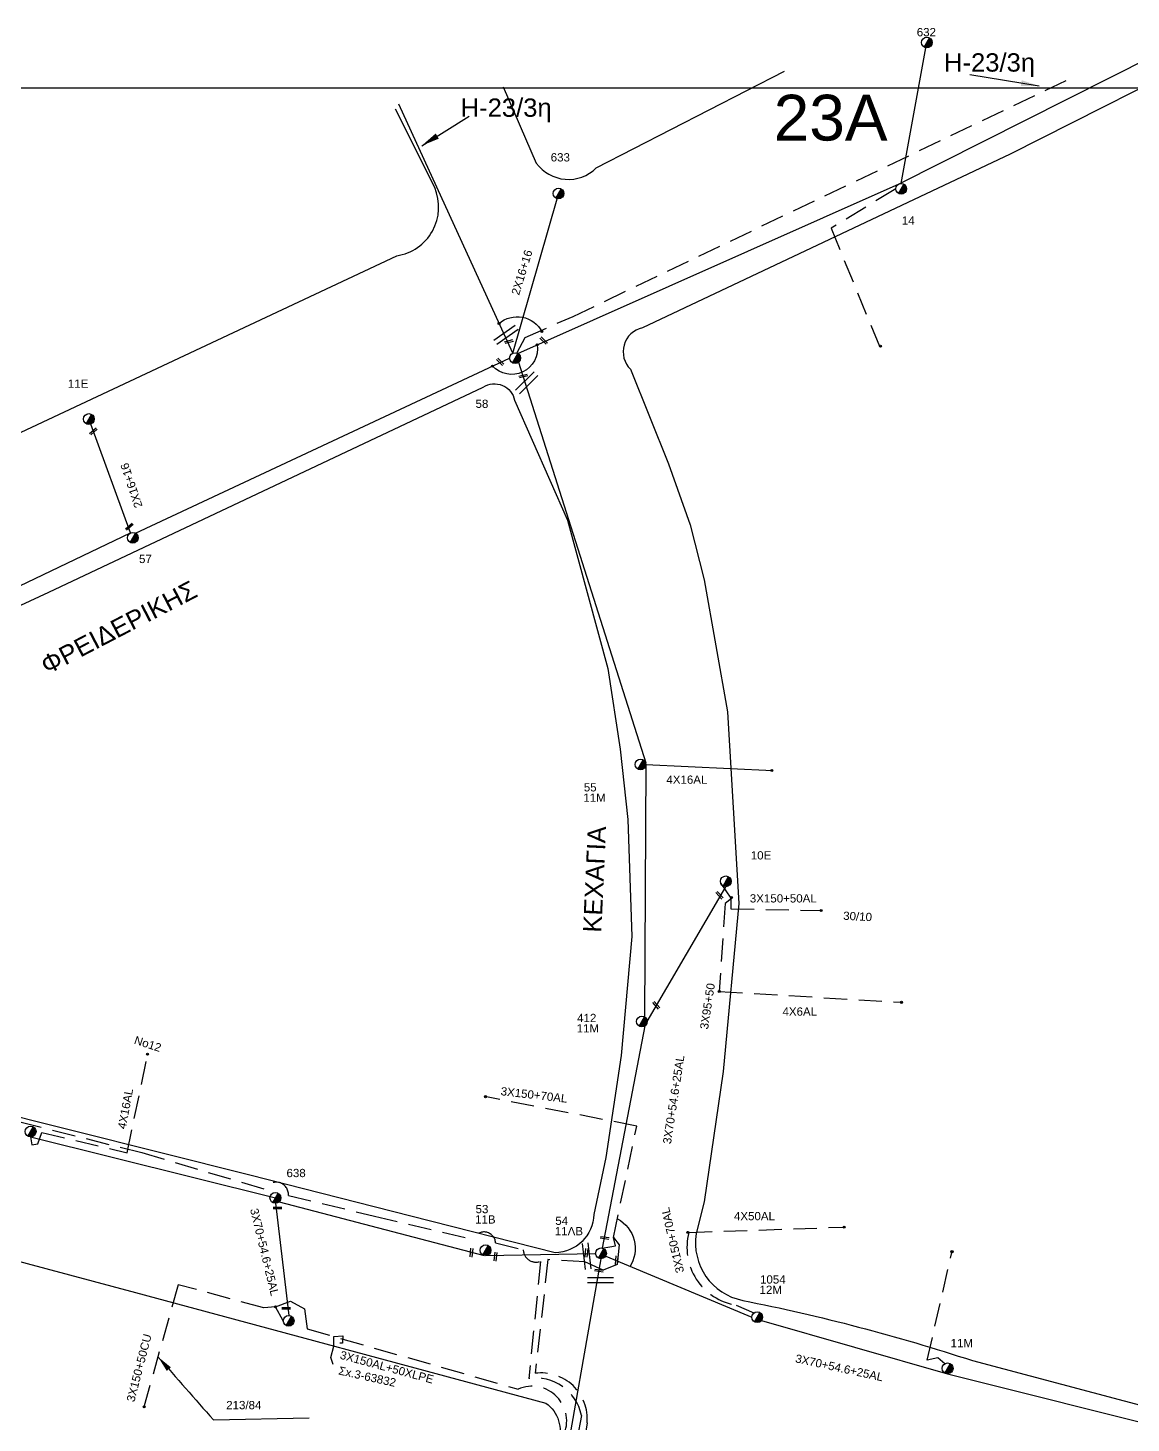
# Model space of a CAD drawing. Header units: millimetres. Extents: x 951 to 2109, y 727 to 2273.
# Drawn here: x 1545.3 to 1665.7, y 1089.5 to 1241.8 of the extents above; entities that cross this region are included whole.
import ezdxf

# ---------------------------------------------------------------- set-up
doc = ezdxf.new("R2010")
doc.units = ezdxf.units.MM
doc.linetypes.add('DASHED', pattern=[19.05, 12.7, -6.35])
for name, color, linetype in [('Άγνωστα', 7, 'Continuous'), ('Γέφυρες Εναέριου Δικτύου', 7, 'Continuous'), ('Γυμνά εναέρια ΧΤ (3Φ)   4x16AL', 7, 'Continuous'), ('Επιγραφές - Σχήματα', 7, 'Continuous'), ('Καλώδια ΧΤ   3x150+50AL', 7, 'DASHED'), ('Καλώδια ΧΤ   3x150+50CU', 7, 'DASHED'), ('Καλώδια ΧΤ   3x150+70AL', 7, 'DASHED'), ('Καλώδια ΧΤ   3x150AL+50XLPE', 7, 'DASHED'), ('Μηχανική τομή', 7, 'Continuous'), ('Στύλος ΦΜ', 7, 'Continuous'), ('Στύλος ΦΜ @ 1', 7, 'Continuous'), ('Συνδέσεις', 7, 'Continuous'), ('Συνεστραμμένα ΧΤ   3x70+54.6+25 AL', 7, 'SYN_LINE'), ('Τομή', 7, 'Continuous'), ('Υπόβαθρο ΔΕΗ', 7, 'Continuous'), ('Υπόγεια καλώδια Δικτύου ΧΤ και Παρ. ΧΤ - 3X150+70 AL', 7, 'DASHED'), ('Υπόγεια καλώδια Παροχών ΧΤ   4x16AL', 7, 'DASHED'), ('Υπόγεια καλώδια Παροχών ΧΤ   4x50AL', 7, 'DASHED'), ('Υπόγεια καλώδια Παροχών ΧΤ   4x6', 7, 'DASHED')]:
    doc.layers.add(name, color=color, linetype=linetype)
doc.styles.get("Standard").update_dxf_attribs({"font": 'arial.ttf'})
doc.linetypes.add('SYN_LINE', pattern='A,0.5,-0.0001,["/\\/\\/\\/",Standard,S=0.1,R=0,X=0,Y=-0.05],-0.25', length=0.7501)
doc.dimstyles.new('ISO-25', dxfattribs={"dimtxt": 2.5, "dimasz": 2.5, "dimexe": 1.25, "dimexo": 0.625, "dimtad": 1, "dimtxsty": 'Standard', "dimcen": 2.5, "dimadec": 0, "dimazin": 0, "dimtfac": 1, "dimtmove": 0, "dimatfit": 3, "dimfxl": 1, "dimarcsym": 0})

# ---------------------------------------------------------------- blocks, each defined once
blk = doc.blocks.new('ΥΠΑΡΧΩΝ ΤΣΙΜΕΝΤΕΝΙΟΣ ΣΤΥΛΟΣ')
at = {"layer": 'Στύλος ΦΜ'}
blk.add_hatch(color=7, dxfattribs=at).paths.add_polyline_path([(-1.29, -2.28, 0.574793), (2.62, 0, 0.268822), (1.3, 2.27)])
at = {"layer": 'Στύλος ΦΜ', "color": 7}
blk.add_line((-1.29, -2.28), (1.3, 2.27), dxfattribs=at)
blk.add_circle((0, 0), 2.62, dxfattribs=at)
at = {"layer": 'Στύλος ΦΜ', "flags": 4}
for tag, p in [('ΤΥΠΟΣ', (-4.91, 3.03)), ('ΑΡΙΘΜΟΣ', (-4.68, 8.05))]:
    blk.add_attdef(tag, p, '', height=4, dxfattribs=at)
blk = doc.blocks.new('ΜΗΧΑΝΙΚΗ ΤΟΜΗ')
at = {"layer": 'Μηχανική τομή', "ltscale": 40}
for p, q in [((-1.89, 0.78), (1.89, 0.78)), ((1.89, 0), (-1.89, 0))]:
    blk.add_line(p, q, dxfattribs=at)
blk = doc.blocks.new('ΤΟΜΗ')
at = {"layer": 'Τομή', "ltscale": 40}
for p, q in [((-5.68, 0), (5.68, 0)), ((5.68, -2.33), (-5.68, -2.33))]:
    blk.add_line(p, q, dxfattribs=at)
blk = doc.blocks.new('_ΣΥΝΔΕΣΗ')
at = {"layer": 'Συνδέσεις', "linetype": 'SYN_LINE', "ltscale": 40}
blk.add_hatch(color=256, dxfattribs=at).paths.add_polyline_path([(0.5, -0.01, 1), (-0.5, -0.01, 1)])
at = {"layer": 'Συνδέσεις'}
blk.add_circle((0, -0.01), 0.5, dxfattribs=at)

msp = doc.modelspace()

# ---------------------------------------------------------------- linework, layer by layer
at = {"layer": 'Άγνωστα', "color": 2, "linetype": 'DASHED', "ltscale": 0.2}
msp.add_lwpolyline([(1598.714, 1206.359), (1599.614, 1208.013), (1604.824, 1210.299), (1659.326, 1236.383)], dxfattribs=at)
at = {"layer": 'Άγνωστα', "color": 2}
msp.add_lwpolyline([(1585.757, 1233.52), (1598.203, 1206.335)], dxfattribs=at)
at = {"layer": 'Άγνωστα', "color": 5, "linetype": 'SYN_LINE', "ltscale": 20}
for points in [[(1598.261, 1206.291), (1603.08, 1223.149)], [(1556.519, 1186.663), (1552.179, 1198.543)]]:
    msp.add_lwpolyline(points, dxfattribs=at)
at = {"layer": 'Άγνωστα', "color": 5, "linetype": 'DASHED', "ltscale": 0.2}
msp.add_lwpolyline([(1640.057, 1224.211), (1632.993, 1219.94), (1638.262, 1207.044)], dxfattribs=at)
at = {"layer": 'Άγνωστα', "color": 173, "linetype": 'DASHED', "ltscale": 0.2}
for points in [[(1622.115, 1146.76), (1621.422, 1146.211), (1620.789, 1136.617)], [(1645.413, 1095.985), (1644.645, 1096.61), (1643.48, 1096.362), (1646.165, 1108.105)]]:
    msp.add_lwpolyline(points, dxfattribs=at)
at = {"layer": 'Γέφυρες Εναέριου Δικτύου'}
for points in [[(1596.745, 1209.518, -0.486428), (1601.421, 1208.641, -6.4829738)], [(1600.911, 1207.206, -0.7395802), (1596.04, 1204.878, 0.386606)], [(1609.668, 1111.811, -0.4366755), (1611.012, 1106.544, 1.8364083)]]:
    msp.add_lwpolyline(points, format="xyb", dxfattribs=at)
at = {"layer": 'Γυμνά εναέρια ΧΤ (3Φ)   4x16AL', "color": 173, "linetype": 'SYN_LINE', "ltscale": 20}
msp.add_lwpolyline([(1612.782, 1161.393), (1626.626, 1160.735)], dxfattribs=at)
at = {"layer": 'Επιγραφές - Σχήματα'}
msp.add_lwpolyline([(951.117, 1235.249), (1948.962, 1235.249), (1948.962, 730.759), (951.117, 730.759)], close=True, dxfattribs=at)
for points in [[(1578.657, 1095.902), (1578.374, 1096.655), (1578.714, 1097.917), (1578.724, 1098.952), (1579.693, 1099.026), (1579.655, 1098.217), (1579.372, 1098.217)], [(1565.563, 1089.858), (1576.006, 1090.082)]]:
    msp.add_lwpolyline(points, dxfattribs=at)
at = {"layer": 'Καλώδια ΧΤ   3x150+50AL', "color": 173, "ltscale": 0.2}
msp.add_lwpolyline([(1620.961, 1148.392), (1622.037, 1146.808), (1622.043, 1145.644), (1632.025, 1145.442)], dxfattribs=at)
at = {"layer": 'Καλώδια ΧΤ   3x150+50CU', "color": 133, "ltscale": 0.2}
msp.add_lwpolyline([(1573.194, 1100.664), (1572.354, 1102.188), (1571.065, 1102.085), (1561.735, 1104.609), (1558.003, 1091.39)], dxfattribs=at)
at = {"layer": 'Καλώδια ΧΤ   3x150+70AL', "color": 173, "ltscale": 0.2}
msp.add_lwpolyline([(1617.474, 1110.322, 0.4444903), (1622.618, 1102.379), (1624.575, 1101.531)], format="xyb", dxfattribs=at)
at = {"layer": 'Καλώδια ΧΤ   3x150AL+50XLPE', "color": 1, "ltscale": 0.2}
msp.add_lwpolyline([(1513.28, 1135.972), (1514.22, 1135.806), (1513.968, 1133.748), (1526.367, 1124.963), (1529.526, 1126.135), (1557.741, 1119.024), (1564.986, 1116.872), (1571.225, 1115.045, -0.8319875), (1573.751, 1114.36), (1583.148, 1112.099), (1593.902, 1109.541, -0.8064772), (1596.372, 1109.172), (1599.385, 1108.431, 0.5094727), (1601.287, 1107.155), (1599.984, 1094.369, -0.4020105), (1605.734, 1090.347), (1604.256, 1082.25, -0.8853892), (1603.455, 1080.104), (1592.717, 1057.031), (1602.533, 1051.611), (1602.693, 1051.211)], format="xyb", dxfattribs=at)
at = {"layer": 'Καλώδια ΧΤ   3x150AL+50XLPE', "color": 173, "ltscale": 0.2}
msp.add_lwpolyline([(1609.24, 1109.763), (1609.858, 1108.95), (1609.643, 1106.797), (1608.125, 1106.183), (1606.103, 1107.101), (1602.076, 1107.341), (1600.698, 1094.941, -0.4765556), (1606.366, 1089.536), (1605.212, 1082.121, -0.6870144), (1603.915, 1079.56), (1593.534, 1057.699), (1603.309, 1052.392)], format="xyb", dxfattribs=at)
at = {"layer": 'Καλώδια ΧΤ   3x150AL+50XLPE', "color": 133, "ltscale": 0.2}
msp.add_lwpolyline([(1572.354, 1102.188), (1573.993, 1102.827), (1575.498, 1101.967), (1575.792, 1099.79), (1598.83, 1093.21, -0.6905878), (1603.774, 1088.111), (1602.823, 1083.118, 0.5814656), (1601.63, 1080.556), (1597.225, 1069.63), (1590.292, 1056.988), (1602.377, 1050.605)], format="xyb", dxfattribs=at)
at = {"layer": 'Συνεστραμμένα ΧΤ   3x70+54.6+25 AL', "color": 5, "ltscale": 20}
for points in [[(1640.418, 1224.771), (1668.008, 1238.673)], [(1640.646, 1224.817), (1643.341, 1239.616)], [(1598.786, 1206.261), (1640.409, 1224.767)], [(1557.066, 1186.643), (1597.905, 1205.75)], [(1510.618, 1164.683), (1556.519, 1186.663)]]:
    msp.add_lwpolyline(points, dxfattribs=at)
at = {"layer": 'Συνεστραμμένα ΧΤ   3x70+54.6+25 AL', "color": 173, "ltscale": 20}
for points in [[(1598.858, 1205.288), (1612.754, 1161.571)], [(1612.781, 1161.366), (1612.636, 1133.849)], [(1612.932, 1133.338), (1621.496, 1148.049)], [(1612.665, 1132.846), (1607.986, 1108.609)], [(1608.387, 1107.74), (1624.343, 1101.063)], [(1625.391, 1100.693), (1645.712, 1094.889)], [(1645.712, 1094.889), (1671.134, 1088.513)]]:
    msp.add_lwpolyline(points, dxfattribs=at)
at = {"layer": 'Συνεστραμμένα ΧΤ   3x70+54.6+25 AL', "color": 133, "ltscale": 20}
for points in [[(1545.614, 1120.739), (1572.331, 1114.083)], [(1572.331, 1113.494), (1573.783, 1101.252)], [(1572.749, 1113.668), (1595.128, 1107.799)], [(1595.278, 1107.78), (1607.286, 1108.019)]]:
    msp.add_lwpolyline(points, dxfattribs=at)
at = {"layer": 'Συνεστραμμένα ΧΤ   3x70+54.6+25 AL', "color": 2, "ltscale": 20}
msp.add_lwpolyline([(1607.875, 1107.442), (1603.241, 1081.094)], dxfattribs=at)
at = {"layer": 'Υπόβαθρο ΔΕΗ'}
for points in [[(1676.142, 1239.952), (1652.533, 1227.994), (1612.389, 1209.056, 0.5965682), (1611.099, 1204.53), (1615.232, 1194.194), (1617.608, 1187.549), (1619.134, 1181.531), (1621.668, 1167.133), (1622.929, 1146.224), (1621.204, 1127.897), (1619.131, 1113.637), (1618.27, 1110.195, 0.4038289), (1623.344, 1102.893, -0.0301018), (1648.419, 1096.327), (1671.271, 1090.251)], [(1597.198, 1235.375), (1600.816, 1227.035, 0.4586322), (1607.354, 1226.501), (1627.895, 1237.064)], [(1458.615, 1233.127), (1457.644, 1212.651), (1459.567, 1210.043, -0.1327922), (1498.362, 1188.915, -0.0215408), (1507.206, 1179.702), (1533.215, 1192.36), (1585.579, 1216.91, 0.4897762), (1589.727, 1224.358), (1585.449, 1232.908)], [(1511.854, 1163.609), (1547.617, 1180.202), (1595.018, 1202.58, -0.5268815), (1598.451, 1201.143), (1604.202, 1188.043), (1608.627, 1171.878), (1609.976, 1163.045), (1610.794, 1155.398), (1611.228, 1142.625), (1610.071, 1129.616), (1608.386, 1118.483), (1607.086, 1112.279)], [(1607.086, 1112.279, -0.3986382), (1602.863, 1108.083), (1587.116, 1112.072), (1569.551, 1116.578), (1540.231, 1123.926), (1523.94, 1127.986), (1515.901, 1134.294, 0.0762046), (1511.854, 1163.609, -5.2275409)]]:
    msp.add_lwpolyline(points, format="xyb", dxfattribs=at)
msp.add_lwpolyline([(1576.562, 1038.412), (1569.403, 1029.47), (1552.439, 1013.145, -0.3963728), (1546.101, 1014.419), (1528.829, 1038.412), (1492.885, 1088.121), (1498.296, 1094.309), (1508.029, 1109.897), (1511.229, 1116.025), (1557.063, 1103.748), (1601.859, 1091.683, -0.3410076), (1603.169, 1087.394), (1600.47, 1079.012), (1596.643, 1070.002), (1592.891, 1062.803), (1587.229, 1053.32), (1583.941, 1048.293)], format="xyb", close=True, dxfattribs=at)
at = {"layer": 'Υπόγεια καλώδια Δικτύου ΧΤ και Παρ. ΧΤ - 3X150+70 AL', "color": 173, "ltscale": 0.2}
msp.add_lwpolyline([(1607.986, 1108.609), (1609.448, 1108.841), (1609.24, 1109.763), (1611.781, 1121.924), (1595.368, 1125.108)], dxfattribs=at)
at = {"layer": 'Υπόγεια καλώδια Παροχών ΧΤ   4x16AL', "color": 133, "ltscale": 0.2}
msp.add_lwpolyline([(1545.614, 1120.739), (1545.742, 1119.865), (1546.406, 1119.986), (1546.829, 1121.233), (1556.168, 1119.012), (1558.359, 1129.652)], dxfattribs=at)
at = {"layer": 'Υπόγεια καλώδια Παροχών ΧΤ   4x50AL', "color": 173, "ltscale": 0.2}
msp.add_lwpolyline([(1617.474, 1110.318), (1634.313, 1110.892)], dxfattribs=at)
at = {"layer": 'Υπόγεια καλώδια Παροχών ΧΤ   4x6', "color": 173, "ltscale": 0.2}
msp.add_lwpolyline([(1620.789, 1136.617), (1640.675, 1135.433)], dxfattribs=at)

# ---------------------------------------------------------------- block references
at = {"layer": 'Μηχανική τομή'}
for p, xscale, yscale, zscale, rotation in [((1597.858, 1207.452), 0.2500000000000776, 0.2500000000000776, 0.2500000000000776, 14.74805547261665), ((1601.548, 1207.587), 0.2499999999999794, 0.2499999999999794, 0.2499999999999794, 315.6542600846192), ((1596.801, 1205.269), 0.2499999999999794, 0.2499999999999794, 0.2499999999999794, 315.6542600846192), ((1599.425, 1203.703), 0.2500000000000776, 0.2500000000000776, 0.2500000000000776, 14.74805547261665), ((1552.536, 1197.671), 0.2500000000000346, 0.2500000000000346, 0.2500000000000346, 40.26864491457419), ((1556.453, 1187.287), 0.2500000000000346, 0.2500000000000346, 0.2500000000000346, 40.26864491457419), ((1620.734, 1147.049), 0.2500000000000187, 0.2500000000000187, 0.2500000000000187, 312.1180247379872), ((1613.835, 1135.05), 0.2500000000000187, 0.2500000000000187, 0.2500000000000187, 312.1180247379872), ((1608.281, 1109.814), 0.2499999999999185, 0.2499999999999185, 0.2499999999999185, 172.0148102887091), ((1593.833, 1108.099), 0.2499999999999787, 0.2499999999999787, 0.2499999999999787, 84.79297806473302), ((1596.457, 1107.662), 0.2499999999999787, 0.2499999999999787, 0.2499999999999787, 84.79297806473302), ((1606.38, 1108.071), 0.2499999999999787, 0.2499999999999787, 0.2499999999999787, 84.79297806473302), ((1609.686, 1107.269), 0.2499999999999787, 0.2499999999999787, 0.2499999999999787, 84.79297806473302), ((1607.656, 1106.249), 0.2499999999999186, 0.2499999999999186, 0.2499999999999186, 172.0148102887091)]:
    msp.add_blockref('ΜΗΧΑΝΙΚΗ ΤΟΜΗ', p, dxfattribs=dict(at, xscale=xscale, yscale=yscale, zscale=zscale, rotation=rotation))
at = {"layer": 'Μηχανική τομή', "xscale": 0.25, "yscale": 0.25, "zscale": 0.25}
for p in [(1572.55, 1112.88), (1573.512, 1101.924)]:
    msp.add_blockref('ΜΗΧΑΝΙΚΗ ΤΟΜΗ', p, dxfattribs=at)
at = {"layer": 'Στύλος ΦΜ @ 1', "ltscale": 40}
ref = msp.add_blockref('ΥΠΑΡΧΩΝ ΤΣΙΜΕΝΤΕΝΙΟΣ ΣΤΥΛΟΣ', (1643.447, 1240.195), dxfattribs=dict(at, xscale=0.2249999999999091, yscale=0.2249999999999091, zscale=0.2249999999999091))
ref.add_attrib('ΤΥΠΟΣ', '632', (1642.341, 1240.876), dxfattribs={"layer": 'Στύλος ΦΜ', "height": 0.9, "flags": 4})
ref = msp.add_blockref('ΥΠΑΡΧΩΝ ΤΣΙΜΕΝΤΕΝΙΟΣ ΣΤΥΛΟΣ', (1603.242, 1223.715), dxfattribs=dict(at, xscale=0.2249999999999091, yscale=0.2249999999999091, zscale=0.2249999999999091))
ref.add_attrib('ΤΥΠΟΣ', '633', (1602.386, 1227.213), dxfattribs={"layer": 'Στύλος ΦΜ', "height": 0.9, "flags": 4})
ref = msp.add_blockref('ΥΠΑΡΧΩΝ ΤΣΙΜΕΝΤΕΝΙΟΣ ΣΤΥΛΟΣ', (1640.646, 1224.228), dxfattribs=dict(at, xscale=0.2249999999999091, yscale=0.2249999999999091, zscale=0.2249999999999091))
ref.add_attrib('ΤΥΠΟΣ', '14', (1640.711, 1220.315), dxfattribs={"layer": 'Στύλος ΦΜ', "height": 0.9, "flags": 4})
ref = msp.add_blockref('ΥΠΑΡΧΩΝ ΤΣΙΜΕΝΤΕΝΙΟΣ ΣΤΥΛΟΣ', (1598.494, 1205.75), dxfattribs=dict(at, xscale=0.2249999999999091, yscale=0.2249999999999091, zscale=0.2249999999999091))
ref.add_attrib('ΤΥΠΟΣ', '58', (1594.182, 1200.312), dxfattribs={"layer": 'Στύλος ΦΜ', "height": 0.9, "flags": 4})
ref = msp.add_blockref('ΥΠΑΡΧΩΝ ΤΣΙΜΕΝΤΕΝΙΟΣ ΣΤΥΛΟΣ', (1551.976, 1199.096), dxfattribs=dict(at, xscale=0.2249999999999091, yscale=0.2249999999999091, zscale=0.2249999999999091))
ref.add_attrib('ΤΥΠΟΣ', '11E', (1549.683, 1202.51), dxfattribs={"layer": 'Στύλος ΦΜ', "height": 0.9, "flags": 4})
ref = msp.add_blockref('ΥΠΑΡΧΩΝ ΤΣΙΜΕΝΤΕΝΙΟΣ ΣΤΥΛΟΣ', (1556.773, 1186.132), dxfattribs=dict(at, xscale=0.2249999999999091, yscale=0.2249999999999091, zscale=0.2249999999999091))
ref.add_attrib('ΤΥΠΟΣ', '57', (1557.447, 1183.375), dxfattribs={"layer": 'Στύλος ΦΜ', "height": 0.9, "flags": 4})
ref = msp.add_blockref('ΥΠΑΡΧΩΝ ΤΣΙΜΕΝΤΕΝΙΟΣ ΣΤΥΛΟΣ', (1612.193, 1161.393), dxfattribs=dict(at, xscale=0.2249999999999091, yscale=0.2249999999999091, zscale=0.2249999999999091))
ref.add_attrib('ΤΥΠΟΣ', '11M', (1605.944, 1157.318), dxfattribs={"layer": 'Στύλος ΦΜ', "height": 0.9, "flags": 4})
ref.add_attrib('ΑΡΙΘΜΟΣ', '55', (1605.998, 1158.45), dxfattribs={"layer": 'Στύλος ΦΜ', "height": 0.9, "flags": 4})
ref = msp.add_blockref('ΥΠΑΡΧΩΝ ΤΣΙΜΕΝΤΕΝΙΟΣ ΣΤΥΛΟΣ', (1621.496, 1148.638), dxfattribs=dict(at, xscale=0.2249999999999091, yscale=0.2249999999999091, zscale=0.2249999999999091))
ref.add_attrib('ΤΥΠΟΣ', '10E', (1624.226, 1151.022), dxfattribs={"layer": 'Στύλος ΦΜ', "height": 0.9, "flags": 4})
ref = msp.add_blockref('ΥΠΑΡΧΩΝ ΤΣΙΜΕΝΤΕΝΙΟΣ ΣΤΥΛΟΣ', (1612.343, 1133.338), dxfattribs=dict(at, xscale=0.2249999999999091, yscale=0.2249999999999091, zscale=0.2249999999999091))
ref.add_attrib('ΤΥΠΟΣ', '11M', (1605.217, 1132.144), dxfattribs={"layer": 'Στύλος ΦΜ', "height": 0.9, "flags": 4})
ref.add_attrib('ΑΡΙΘΜΟΣ', '412', (1605.27, 1133.275), dxfattribs={"layer": 'Στύλος ΦΜ', "height": 0.9, "flags": 4})
at = {"layer": 'Στύλος ΦΜ @ 1', "ltscale": 40, "xscale": 0.2249999999999091, "yscale": 0.2249999999999091, "zscale": 0.2249999999999091}
for p in [(1545.614, 1121.328), (1573.783, 1100.664)]:
    msp.add_blockref('ΥΠΑΡΧΩΝ ΤΣΙΜΕΝΤΕΝΙΟΣ ΣΤΥΛΟΣ', p, dxfattribs=at)
at = {"layer": 'Στύλος ΦΜ @ 1', "ltscale": 40}
ref = msp.add_blockref('ΥΠΑΡΧΩΝ ΤΣΙΜΕΝΤΕΝΙΟΣ ΣΤΥΛΟΣ', (1572.331, 1114.083), dxfattribs=dict(at, xscale=0.2249999999999091, yscale=0.2249999999999091, zscale=0.2249999999999091))
ref.add_attrib('ΤΥΠΟΣ', '638', (1573.547, 1116.35), dxfattribs={"layer": 'Στύλος ΦΜ', "height": 0.9, "flags": 4})
ref = msp.add_blockref('ΥΠΑΡΧΩΝ ΤΣΙΜΕΝΤΕΝΙΟΣ ΣΤΥΛΟΣ', (1595.278, 1108.369), dxfattribs=dict(at, xscale=0.2249999999999091, yscale=0.2249999999999091, zscale=0.2249999999999091))
ref.add_attrib('ΤΥΠΟΣ', '11B', (1594.131, 1111.28), dxfattribs={"layer": 'Στύλος ΦΜ', "height": 0.9, "flags": 4})
ref.add_attrib('ΑΡΙΘΜΟΣ', '53', (1594.185, 1112.411), dxfattribs={"layer": 'Στύλος ΦΜ', "height": 0.9, "flags": 4})
ref = msp.add_blockref('ΥΠΑΡΧΩΝ ΤΣΙΜΕΝΤΕΝΙΟΣ ΣΤΥΛΟΣ', (1607.875, 1108.031), dxfattribs=dict(at, xscale=0.2249999999999091, yscale=0.2249999999999091, zscale=0.2249999999999091))
ref.add_attrib('ΤΥΠΟΣ', '11ΛB', (1602.835, 1110.004), dxfattribs={"layer": 'Στύλος ΦΜ', "height": 0.9, "flags": 4})
ref.add_attrib('ΑΡΙΘΜΟΣ', '54', (1602.888, 1111.136), dxfattribs={"layer": 'Στύλος ΦΜ', "height": 0.9, "flags": 4})
ref = msp.add_blockref('ΥΠΑΡΧΩΝ ΤΣΙΜΕΝΤΕΝΙΟΣ ΣΤΥΛΟΣ', (1624.932, 1101.063), dxfattribs=dict(at, xscale=0.2249999999999091, yscale=0.2249999999999091, zscale=0.2249999999999091))
ref.add_attrib('ΤΥΠΟΣ', '12M', (1625.18, 1103.6), dxfattribs={"layer": 'Στύλος ΦΜ', "height": 0.9, "flags": 4})
ref.add_attrib('ΑΡΙΘΜΟΣ', '1054', (1625.233, 1104.731), dxfattribs={"layer": 'Στύλος ΦΜ', "height": 0.9, "flags": 4})
ref = msp.add_blockref('ΥΠΑΡΧΩΝ ΤΣΙΜΕΝΤΕΝΙΟΣ ΣΤΥΛΟΣ', (1645.712, 1095.478), dxfattribs=dict(at, xscale=0.2249999999999091, yscale=0.2249999999999091, zscale=0.2249999999999091))
ref.add_attrib('ΤΥΠΟΣ', '11M', (1646.035, 1097.786), dxfattribs={"layer": 'Στύλος ΦΜ', "height": 0.9, "flags": 4})
at = {"layer": 'Συνδέσεις', "xscale": 0.2249999999999091, "yscale": 0.2249999999999091, "zscale": 0.2249999999999091}
for p in [(1596.746, 1209.521), (1601.422, 1208.643), (1600.912, 1207.209), (1638.375, 1207.047), (1596.041, 1204.88), (1626.515, 1160.743), (1622.131, 1146.874), (1631.913, 1145.447), (1620.789, 1136.617), (1640.675, 1135.433), (1558.382, 1129.764), (1595.258, 1125.132), (1617.362, 1110.321), (1634.426, 1110.894), (1646.191, 1108.217), (1572.34, 1102.201), (1558.004, 1091.28)]:
    msp.add_blockref('_ΣΥΝΔΕΣΗ', p, dxfattribs=at)
at = {"layer": 'Τομή'}
for p, xscale, yscale, zscale, rotation in [((1597.329, 1208.528), 0.2499999999999685, 0.2499999999999685, 0.2499999999999685, 34.72779763026198), ((1599.566, 1203.264), 0.2499999999999914, 0.2499999999999914, 0.2499999999999914, 44.8513402244652), ((1606.036, 1107.683), 0.2499999999999916, 0.2499999999999916, 0.2499999999999916, 96.58744667206702)]:
    msp.add_blockref('ΤΟΜΗ', p, dxfattribs=dict(at, xscale=xscale, yscale=yscale, zscale=zscale, rotation=rotation))
at = {"layer": 'Τομή', "xscale": 0.25, "yscale": 0.25, "zscale": 0.25}
msp.add_blockref('ΤΟΜΗ', (1607.823, 1105.397), dxfattribs=at)

# ---------------------------------------------------------------- texts
at = {"layer": 'Γυμνά εναέρια ΧΤ (3Φ)   4x16AL', "color": 7, "insert": (1615.015, 1160.187), "char_height": 0.9, "width": 84.18588, "attachment_point": 1}
msp.add_mtext('4X16AL', dxfattribs=at)
at = {"layer": 'Επιγραφές - Σχήματα', "color": 7, "width": 84.18588, "attachment_point": 1}
for s, insert, char_height in [('Η-23/3η', (1645.316, 1239.019), 2), ('Η-23/3η', (1592.552, 1234.087), 2), ('23Α', (1626.726, 1234.495), 5)]:
    msp.add_mtext(s, dxfattribs=dict(at, insert=insert, char_height=char_height))
at = {"layer": 'Επιγραφές - Σχήματα', "color": 7}
for s, insert, char_height, width, attachment_point, rotation in [('2X16+16', (1598.066, 1212.811), 0.9, 84.18588, 1, 72.9612), ('2X16+16', (1556.994, 1189.301), 0.9, 84.18588, 1, 108.46884), ('ΦΡΕΙΔΕΡΙΚΗΣ', (1546.475, 1172.924), 2, 84.18588, 1, 27.50859), ('ΚΕΧΑΓΙΑ', (1605.908, 1143.098), 2, 84.18588, 1, 87.37456), ('{\\C256;30/10}', (1635.886, 1144.807), 0.9, 13.92422, 5, 357.05067), ('No12', (1557.119, 1131.789), 0.9, 84.18588, 1, 341.92577), ('{\\C256;Σ}x.3-63832', (1582.368, 1094.571), 0.9, 13.92422, 5, 347.52191), ('213/84', (1566.963, 1091.92), 0.9, 84.18588, 1, 359.98728)]:
    msp.add_mtext(s, dxfattribs=dict(at, insert=insert, char_height=char_height, width=width, attachment_point=attachment_point, rotation=rotation))
at = {"layer": 'Καλώδια ΧΤ   3x150+50AL', "color": 7, "insert": (1624.12, 1147.227), "char_height": 0.9, "width": 84.18588, "attachment_point": 1}
msp.add_mtext('3X150+50AL', dxfattribs=at)
at = {"layer": 'Καλώδια ΧΤ   3x150+50CU', "color": 7, "insert": (1556.066, 1091.974), "char_height": 0.9, "width": 84.18588, "attachment_point": 1, "rotation": 75.53927}
msp.add_mtext('3X150+50CU', dxfattribs=at)
at = {"layer": 'Καλώδια ΧΤ   3x150+70AL', "color": 7, "insert": (1616.078, 1105.803), "char_height": 0.9, "width": 84.18588, "attachment_point": 1, "rotation": 103.03986}
msp.add_mtext('3X150+70AL', dxfattribs=at)
at = {"layer": 'Καλώδια ΧΤ   3x150AL+50XLPE', "color": 7, "insert": (1584.503, 1095.604), "char_height": 0.9, "width": 13.92422, "attachment_point": 5, "rotation": 344.87423}
msp.add_mtext('3X150AL+50XLPE', dxfattribs=at)
at = {"layer": 'Συνεστραμμένα ΧΤ   3x70+54.6+25 AL', "color": 7, "char_height": 0.9, "width": 84.18588, "attachment_point": 1}
for s, insert, rotation in [('3X95+50', (1618.665, 1132.571), 81.26948), ('3X70+54.6+25AL', (1614.615, 1120.052), 81.26948), ('3X70+54.6+25AL', (1570.44, 1113.035), 283.57638), ('3X70+54.6+25AL', (1629.213, 1097.03), 347.62893)]:
    msp.add_mtext(s, dxfattribs=dict(at, insert=insert, rotation=rotation))
at = {"layer": 'Υπόγεια καλώδια Δικτύου ΧΤ και Παρ. ΧΤ - 3X150+70 AL', "color": 7, "insert": (1596.991, 1126.196), "char_height": 0.9, "width": 84.18588, "attachment_point": 1, "rotation": 353.43941}
msp.add_mtext('3X150+70AL', dxfattribs=at)
at = {"layer": 'Υπόγεια καλώδια Παροχών ΧΤ   4x16AL', "color": 7, "insert": (1555.113, 1121.703), "char_height": 0.9, "width": 84.18588, "attachment_point": 1, "rotation": 79.53971}
msp.add_mtext('4X16AL', dxfattribs=at)
at = {"layer": 'Υπόγεια καλώδια Παροχών ΧΤ   4x50AL', "color": 7, "insert": (1622.388, 1112.544), "char_height": 0.9, "width": 84.18588, "attachment_point": 1}
msp.add_mtext('4X50AL', dxfattribs=at)
at = {"layer": 'Υπόγεια καλώδια Παροχών ΧΤ   4x6', "color": 7, "insert": (1627.687, 1134.873), "char_height": 0.9, "width": 84.18588, "attachment_point": 1}
msp.add_mtext('4X6AL', dxfattribs=at)

# ---------------------------------------------------------------- leaders
at = {"layer": 'Επιγραφές - Σχήματα', "ltscale": 40}
for points in [[(1655.719, 1235.446), (1648.124, 1236.658)], [(1588.301, 1228.933), (1593.501, 1232.143)]]:
    msp.add_leader(points, dimstyle='ISO-25', override={"dimasz": 2, "dimtad": 0}, dxfattribs=at)
at = {"layer": 'Επιγραφές - Σχήματα', "path_type": 1}
msp.add_leader([(1559.515, 1096.744), (1565.563, 1089.858)], dimstyle='ISO-25', override={"dimasz": 1.8, "dimgap": 0.625, "dimtad": 0}, dxfattribs=at)

doc.saveas('drawing.dxf')
